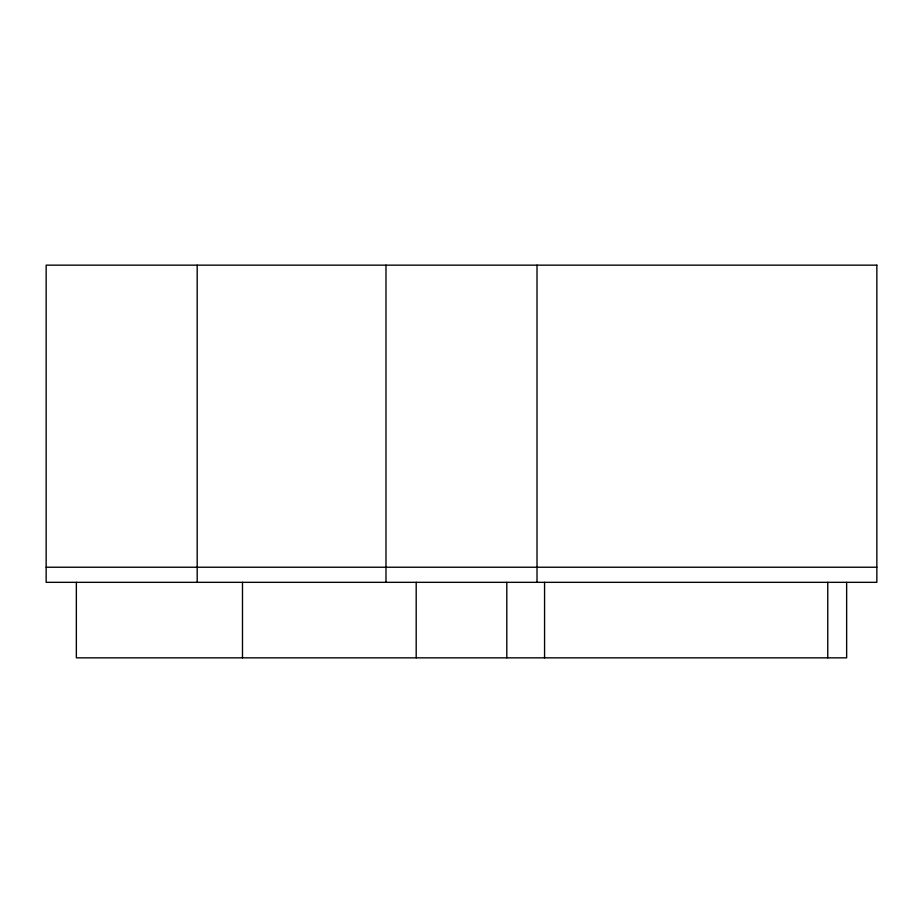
<?xml version="1.0" encoding="UTF-8"?>
<svg xmlns="http://www.w3.org/2000/svg" width="923" height="923" viewBox="0 0 923 923"><rect width="100%" height="100%" fill="white"/><g stroke="black" fill="none" stroke-linecap="round" stroke-linejoin="round"><path stroke-width="1.38" d="M46.15 567.23L876.85 567.23M846.645 582.332L846.645 657.845L76.355 657.845L76.355 582.332M827.758 582.332L827.758 657.845M544.57 582.332L544.57 657.845M537.013 265.155L537.013 582.332M506.808 582.332L506.808 657.845M416.192 582.332L416.192 657.845M385.987 265.155L385.987 582.332M242.495 582.332L242.495 657.845M197.187 265.155L197.187 582.332M876.85 265.155L46.15 265.155L46.15 582.332L876.85 582.332L876.85 265.155"/></g></svg>
